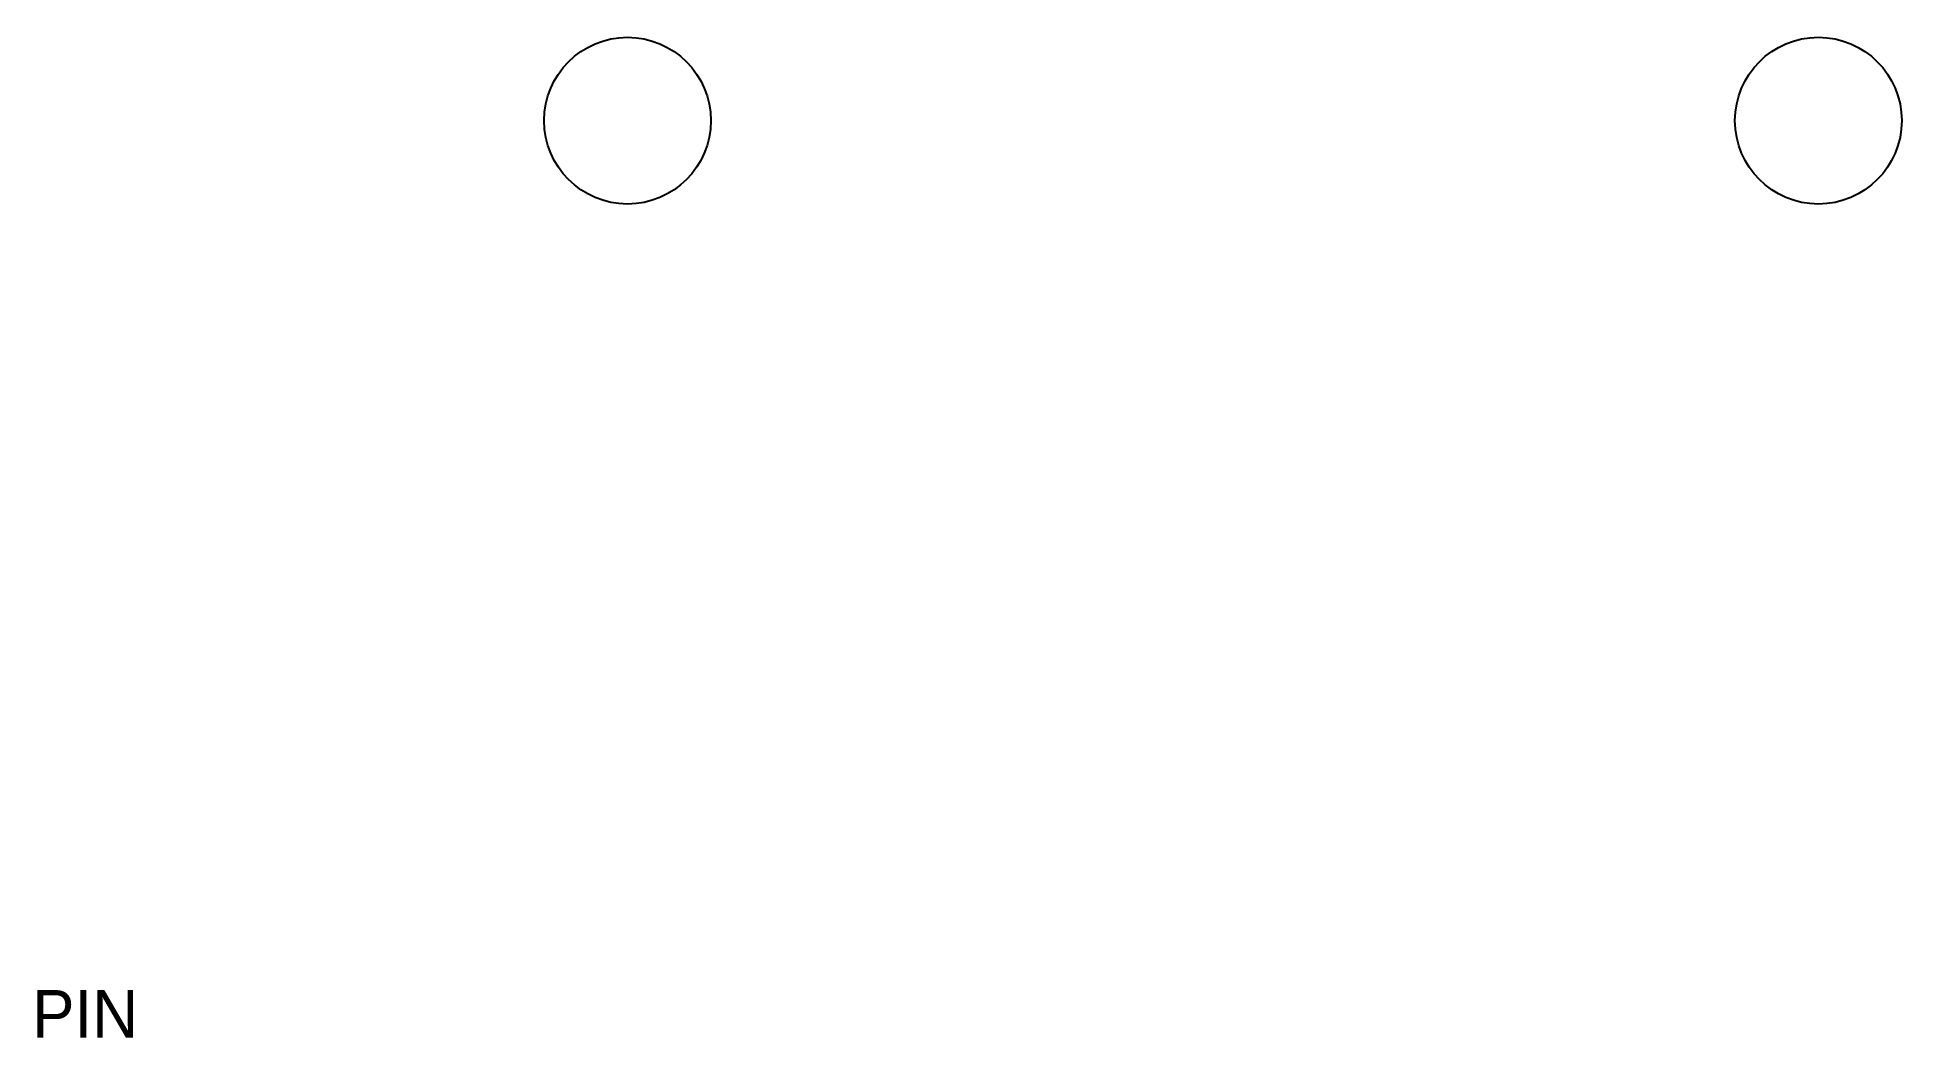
# Model space of a CAD drawing. Header units: metres. Extents: x 5 to 162, y -12 to 72.
import ezdxf

# ---------------------------------------------------------------- set-up
doc = ezdxf.new("R2010")
doc.units = ezdxf.units.M
doc.layers.add('ANNOTATION', color=7, linetype='Continuous')
doc.layers.add('HOLE', color=7, linetype='Continuous')

msp = doc.modelspace()

# ---------------------------------------------------------------- linework, layer by layer
at = {"layer": 'HOLE'}
for centre in [(55, 65), (155, 65)]:
    msp.add_circle(centre, 7, dxfattribs=at)

# ---------------------------------------------------------------- texts
at = {"layer": 'ANNOTATION'}
msp.add_text('PIN', height=4, dxfattribs=at).set_placement((5, -12))

doc.saveas('drawing.dxf')
